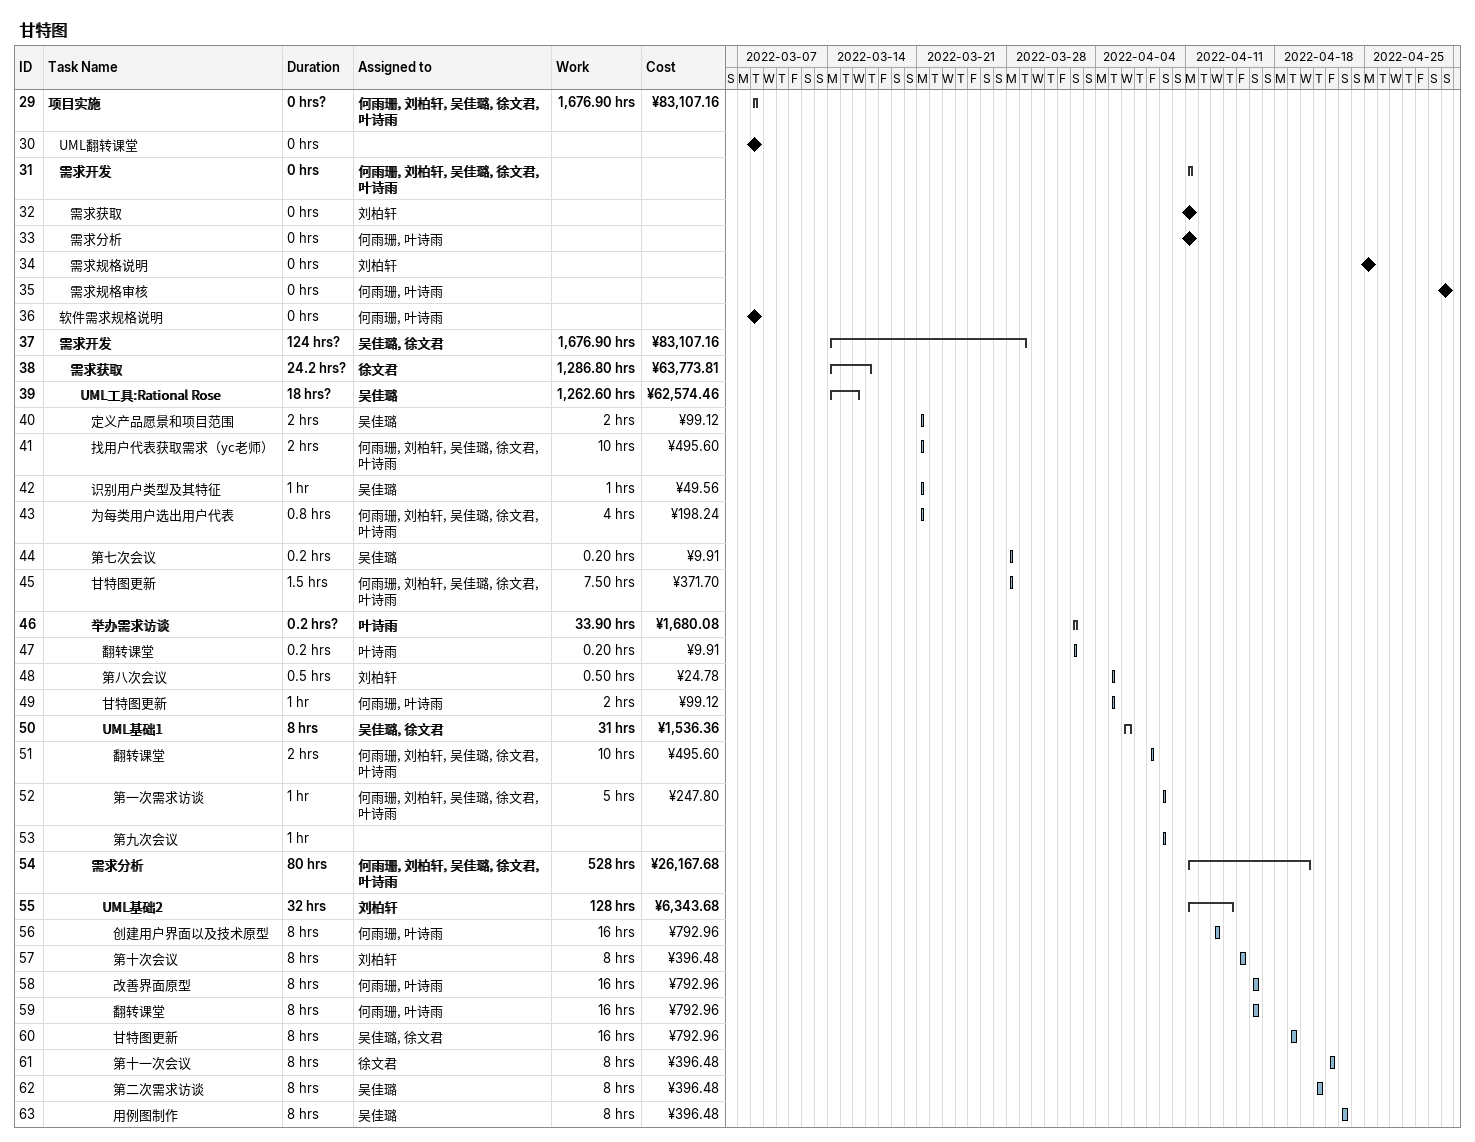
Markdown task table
甘特图

| ID | Level | Task | Duration | Start | Finish | Resources | Work (h) | Cost (¥) |
|---|---|---|---|---|---|---|---|---|
| 29 | 1 | **项目实施** | 0h? | 2022-03-08 | 2022-03-08 | 何雨珊, 刘柏轩, 吴佳璐, 徐文君, 叶诗雨 | 1676.90 | 83107.16 |
| 30 | 2 | UML翻转课堂 | 0h | 2022-03-08 | 2022-03-08 |  |  |  |
| 31 | 2 | **需求开发** | 0h | 2022-04-11 | 2022-04-11 | 何雨珊, 刘柏轩, 吴佳璐, 徐文君, 叶诗雨 |  |  |
| 32 | 3 | 需求获取 | 0h | 2022-04-11 | 2022-04-11 | 刘柏轩 |  |  |
| 33 | 3 | 需求分析 | 0h | 2022-04-11 | 2022-04-11 | 何雨珊, 叶诗雨 |  |  |
| 34 | 3 | 需求规格说明 | 0h | 2022-04-25 | 2022-04-25 | 刘柏轩 |  |  |
| 35 | 3 | 需求规格审核 | 0h | 2022-05-01 | 2022-05-01 | 何雨珊, 叶诗雨 |  |  |
| 36 | 2 | 软件需求规格说明 | 0h | 2022-03-08 | 2022-03-08 | 何雨珊, 叶诗雨 |  |  |
| 37 | 2 | **需求开发** | 124h? | 2022-03-14 | 2022-03-29 | 吴佳璐, 徐文君 | 1676.90 | 83107.16 |
| 38 | 3 | **需求获取** | 24.2h? | 2022-03-14 | 2022-03-17 | 徐文君 | 1286.80 | 63773.81 |
| 39 | 4 | **UML工具:Rational Rose** | 18h? | 2022-03-14 | 2022-03-16 | 吴佳璐 | 1262.60 | 62574.46 |
| 40 | 5 | 定义产品愿景和项目范围 | 2h | 2022-03-21 | 2022-03-21 | 吴佳璐 | 2 | 99.12 |
| 41 | 5 | 找用户代表获取需求（yc老师） | 2h | 2022-03-21 | 2022-03-21 | 何雨珊, 刘柏轩, 吴佳璐, 徐文君, 叶诗雨 | 10 | 495.60 |
| 42 | 5 | 识别用户类型及其特征 | 1h | 2022-03-21 | 2022-03-21 | 吴佳璐 | 1 | 49.56 |
| 43 | 5 | 为每类用户选出用户代表 | 0.8h | 2022-03-21 | 2022-03-21 | 何雨珊, 刘柏轩, 吴佳璐, 徐文君, 叶诗雨 | 4 | 198.24 |
| 44 | 5 | 第七次会议 | 0.2h | 2022-03-28 | 2022-03-28 | 吴佳璐 | 0.20 | 9.91 |
| 45 | 5 | 甘特图更新 | 1.5h | 2022-03-28 | 2022-03-28 | 何雨珊, 刘柏轩, 吴佳璐, 徐文君, 叶诗雨 | 7.50 | 371.70 |
| 46 | 5 | **举办需求访谈** | 0.2h? | 2022-04-02 | 2022-04-02 | 叶诗雨 | 33.90 | 1680.08 |
| 47 | 6 | 翻转课堂 | 0.2h | 2022-04-02 | 2022-04-02 | 叶诗雨 | 0.20 | 9.91 |
| 48 | 6 | 第八次会议 | 0.5h | 2022-04-05 | 2022-04-05 | 刘柏轩 | 0.50 | 24.78 |
| 49 | 6 | 甘特图更新 | 1h | 2022-04-05 | 2022-04-05 | 何雨珊, 叶诗雨 | 2 | 99.12 |
| 50 | 6 | **UML基础1** | 8h | 2022-04-06 | 2022-04-06 | 吴佳璐, 徐文君 | 31 | 1536.36 |
| 51 | 7 | 翻转课堂 | 2h | 2022-04-08 | 2022-04-08 | 何雨珊, 刘柏轩, 吴佳璐, 徐文君, 叶诗雨 | 10 | 495.60 |
| 52 | 7 | 第一次需求访谈 | 1h | 2022-04-09 | 2022-04-09 | 何雨珊, 刘柏轩, 吴佳璐, 徐文君, 叶诗雨 | 5 | 247.80 |
| 53 | 7 | 第九次会议 | 1h | 2022-04-09 | 2022-04-09 |  |  |  |
| 54 | 5 | **需求分析** | 80h | 2022-04-11 | 2022-04-20 | 何雨珊, 刘柏轩, 吴佳璐, 徐文君, 叶诗雨 | 528 | 26167.68 |
| 55 | 6 | **UML基础2** | 32h | 2022-04-11 | 2022-04-14 | 刘柏轩 | 128 | 6343.68 |
| 56 | 7 | 创建用户界面以及技术原型 | 8h | 2022-04-13 | 2022-04-13 | 何雨珊, 叶诗雨 | 16 | 792.96 |
| 57 | 7 | 第十次会议 | 8h | 2022-04-15 | 2022-04-15 | 刘柏轩 | 8 | 396.48 |
| 58 | 7 | 改善界面原型 | 8h | 2022-04-16 | 2022-04-16 | 何雨珊, 叶诗雨 | 16 | 792.96 |
| 59 | 7 | 翻转课堂 | 8h | 2022-04-16 | 2022-04-16 | 何雨珊, 叶诗雨 | 16 | 792.96 |
| 60 | 7 | 甘特图更新 | 8h | 2022-04-19 | 2022-04-19 | 吴佳璐, 徐文君 | 16 | 792.96 |
| 61 | 7 | 第十一次会议 | 8h | 2022-04-22 | 2022-04-22 | 徐文君 | 8 | 396.48 |
| 62 | 7 | 第二次需求访谈 | 8h | 2022-04-21 | 2022-04-21 | 吴佳璐 | 8 | 396.48 |
| 63 | 7 | 用例图制作 | 8h | 2022-04-23 | 2022-04-23 | 吴佳璐 | 8 | 396.48 |
